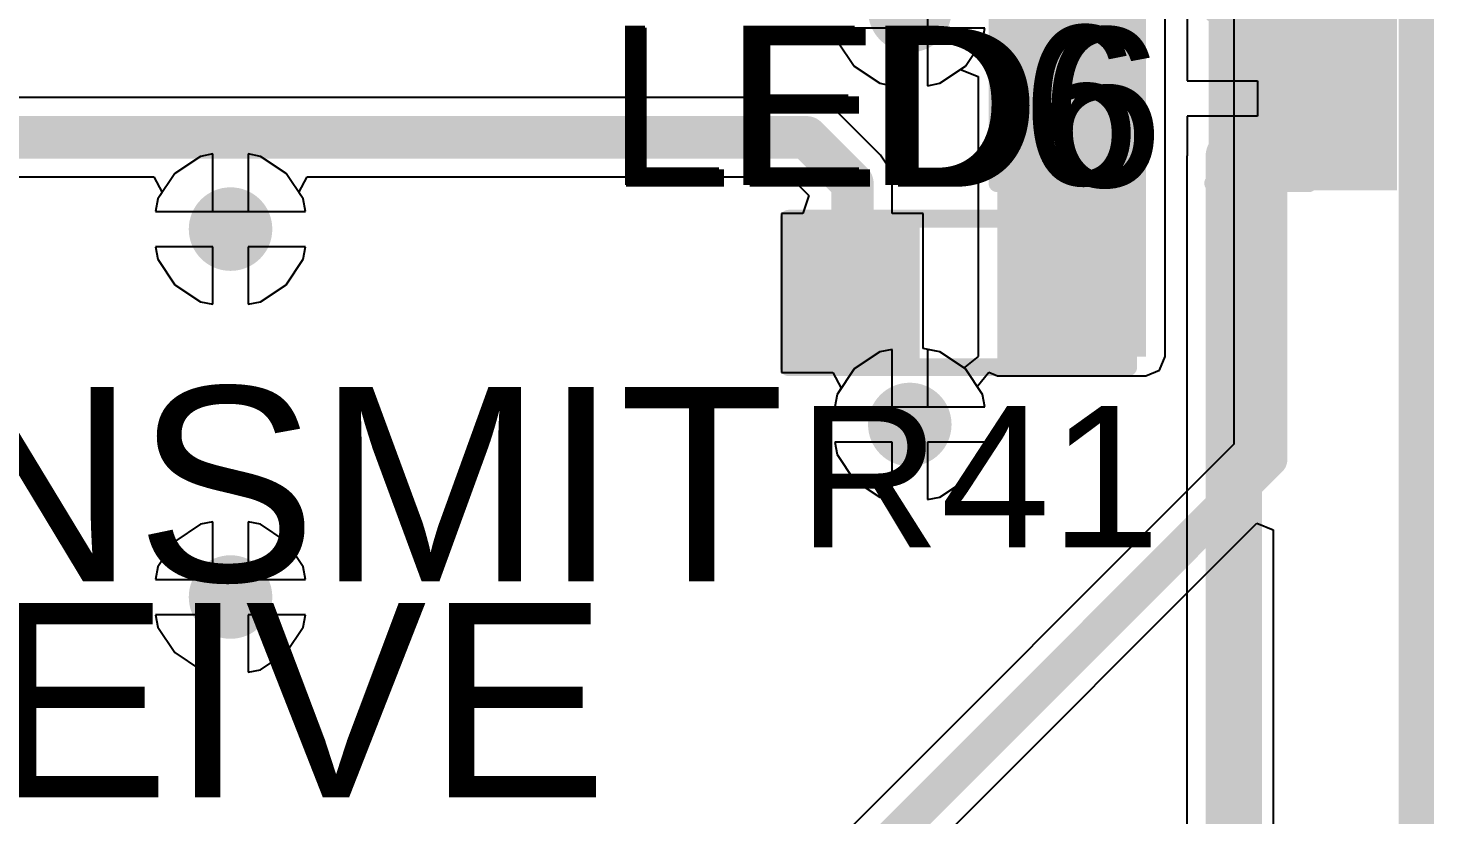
# Model space of a CAD drawing. Header units: millimetres. Extents: x -0.26 to 4.68, y -0.29 to 2.93.
# Drawn here: x 4.2148 to 4.6122, y 1.6274 to 1.8498 of the extents above; entities that cross this region are included whole.
import ezdxf

# ---------------------------------------------------------------- set-up
doc = ezdxf.new("R2010")
doc.units = ezdxf.units.MM
doc.header["$MEASUREMENT"] = 0
for name, color, linetype in [('BottomLayer', 5, 'Continuous'), ('BottomSolder', 6, 'Continuous'), ('Mechanical2', 216, 'Continuous'), ('TopLayer', 1, 'Continuous'), ('TopOverlay', 2, 'Continuous'), ('TopPaste', 8, 'Continuous'), ('TopSolder', 216, 'Continuous'), ('ViaHoleLayer', 16, 'Continuous')]:
    doc.layers.add(name, color=color, linetype=linetype)
doc.styles.add('Arial', font='', dxfattribs={"height": 0.2})
doc.styles.get('Arial').set_extended_font_data('Arial')

# ---------------------------------------------------------------- blocks, each defined once
blk = doc.blocks.new('R___0603_43')
at = {"layer": 'TopLayer'}
for points in [[(-0.015, 0.0175), (-0.015, -0.0175), (-0.045, -0.0175), (-0.045, 0.0175)], [(0.045, 0.0175), (0.045, -0.0175), (0.015, -0.0175), (0.015, 0.0175)]]:
    blk.add_hatch(color=1, dxfattribs=at).paths.add_polyline_path(points)
at = {"layer": 'TopPaste'}
for points in [[(-0.015, 0.0175), (-0.015, -0.0175), (-0.045, -0.0175), (-0.045, 0.0175)], [(0.045, 0.0175), (0.045, -0.0175), (0.015, -0.0175), (0.015, 0.0175)]]:
    blk.add_hatch(color=8, dxfattribs=at).paths.add_polyline_path(points)
at = {"layer": 'TopSolder'}
for points in [[(-0.011, 0.0215), (-0.011, -0.0215), (-0.049, -0.0215), (-0.049, 0.0215)], [(0.049, 0.0215), (0.049, -0.0215), (0.011, -0.0215), (0.011, 0.0215)]]:
    blk.add_hatch(color=216, dxfattribs=at).paths.add_polyline_path(points)
at = {"layer": 'TopOverlay', "const_width": 0.005}
for points in [[(-0.048, 0.021), (-0.048, -0.021)], [(0.048, 0.021), (-0.048, 0.021)], [(0.048, 0.021), (0.048, -0.021)], [(0.048, -0.021), (-0.048, -0.021)]]:
    blk.add_lwpolyline(points, dxfattribs=at)
at = {"layer": 'TopOverlay', "const_width": 0.0025}
for points in [[(-0.04925, 0.021, 1), (-0.04675, 0.021, 1)], [(-0.04925, 0.021, 1), (-0.04675, 0.021, 1)], [(0.04675, 0.021, 1), (0.04925, 0.021, 1)], [(0.04675, 0.021, 1), (0.04925, 0.021, 1)], [(-0.04925, -0.021, 1), (-0.04675, -0.021, 1)], [(-0.04925, -0.021, 1), (-0.04675, -0.021, 1)], [(0.04675, -0.021, 1), (0.04925, -0.021, 1)], [(0.04675, -0.021, 1), (0.04925, -0.021, 1)]]:
    blk.add_lwpolyline(points, format="xyb", close=True, dxfattribs=at)
blk = doc.blocks.new('LED_0603_96')
at = {"layer": 'TopLayer'}
for points in [[(-0.03937, 0.01969), (-0.01969, 0.01969), (-0.01969, -0.01969), (-0.03937, -0.01969)], [(0.01969, 0.01969), (0.03937, 0.01969), (0.03937, -0.01969), (0.01969, -0.01969)]]:
    blk.add_hatch(color=1, dxfattribs=at).paths.add_polyline_path(points)
at = {"layer": 'TopOverlay'}
blk.add_hatch(color=2, dxfattribs=at).paths.add_polyline_path([(0.044, -0.026), (0.069, -0.026), (0.069, 0.026), (0.044, 0.026)])
at = {"layer": 'TopPaste'}
for points in [[(-0.03937, 0.01969), (-0.01969, 0.01969), (-0.01969, -0.01969), (-0.03937, -0.01969)], [(0.01969, 0.01969), (0.03937, 0.01969), (0.03937, -0.01969), (0.01969, -0.01969)]]:
    blk.add_hatch(color=8, dxfattribs=at).paths.add_polyline_path(points)
at = {"layer": 'TopSolder'}
for points in [[(-0.04337, 0.02369), (-0.01569, 0.02369), (-0.01569, -0.02369), (-0.04337, -0.02369)], [(0.01569, 0.02369), (0.04337, 0.02369), (0.04337, -0.02369), (0.01569, -0.02369)]]:
    blk.add_hatch(color=216, dxfattribs=at).paths.add_polyline_path(points)
at = {"layer": 'TopOverlay', "const_width": 0.005}
for points in [[(-0.044, 0.024), (-0.017, 0.024)], [(-0.044, -0.024), (-0.044, 0.024)], [(0.017, 0.024), (0.044, 0.024)], [(0.044, -0.024), (0.044, 0.024)], [(-0.044, -0.024), (-0.017, -0.024)], [(0.017, -0.024), (0.044, -0.024)]]:
    blk.add_lwpolyline(points, dxfattribs=at)
at = {"layer": 'TopOverlay', "const_width": 0.0025}
for points in [[(-0.04525, 0.024, 1), (-0.04275, 0.024, 1)], [(-0.04525, 0.024, 1), (-0.04275, 0.024, 1)], [(-0.01825, 0.024, 1), (-0.01575, 0.024, 1)], [(0.01575, 0.024, 1), (0.01825, 0.024, 1)], [(0.04275, 0.024, 1), (0.04525, 0.024, 1)], [(0.04275, 0.024, 1), (0.04525, 0.024, 1)], [(-0.04525, -0.024, 1), (-0.04275, -0.024, 1)], [(-0.04525, -0.024, 1), (-0.04275, -0.024, 1)], [(-0.01825, -0.024, 1), (-0.01575, -0.024, 1)], [(0.01575, -0.024, 1), (0.01825, -0.024, 1)], [(0.04275, -0.024, 1), (0.04525, -0.024, 1)], [(0.04275, -0.024, 1), (0.04525, -0.024, 1)]]:
    blk.add_lwpolyline(points, format="xyb", close=True, dxfattribs=at)
at = {"layer": 'TopOverlay'}
blk.add_text('LED6', height=0.045, dxfattribs=at).set_placement((-0.15419, -0.02447))

msp = doc.modelspace()

# ---------------------------------------------------------------- hatches: boundary and pattern name
at = {"layer": 'BottomLayer'}
h = msp.add_hatch(color=5, dxfattribs=at)
edge = h.paths.add_edge_path()
edge.add_arc((4.46405, 1.85477), 0.01181, 0, 360)
h = msp.add_hatch(color=5, dxfattribs=at)
edge = h.paths.add_edge_path()
edge.add_arc((4.272, 1.793), 0.01181, 0, 360)
h = msp.add_hatch(color=5, dxfattribs=at)
edge = h.paths.add_edge_path()
edge.add_arc((4.46405, 1.73777), 0.01181, 0, 360)
h = msp.add_hatch(color=5, dxfattribs=at)
edge = h.paths.add_edge_path()
edge.add_arc((4.272, 1.689), 0.01181, 0, 360)
at = {"layer": 'BottomSolder'}
h = msp.add_hatch(color=6, dxfattribs=at)
edge = h.paths.add_edge_path()
edge.add_arc((4.46405, 1.85477), 0.00591, 0, 360)
h = msp.add_hatch(color=6, dxfattribs=at)
edge = h.paths.add_edge_path()
edge.add_arc((4.272, 1.793), 0.00591, 0, 360)
h = msp.add_hatch(color=6, dxfattribs=at)
edge = h.paths.add_edge_path()
edge.add_arc((4.46405, 1.73777), 0.00591, 0, 360)
h = msp.add_hatch(color=6, dxfattribs=at)
edge = h.paths.add_edge_path()
edge.add_arc((4.272, 1.689), 0.00591, 0, 360)
at = {"layer": 'TopLayer'}
h = msp.add_hatch(color=1, dxfattribs=at)
edge = h.paths.add_edge_path()
edge.add_arc((4.46405, 1.85477), 0.01181, 0, 360)
msp.add_hatch(color=1, dxfattribs=at).paths.add_polyline_path([(4.48882, 1.75695), (4.53082, 1.75695), (4.53082, 1.85395), (4.48882, 1.85395)])
h = msp.add_hatch(color=1, dxfattribs=at)
edge = h.paths.add_edge_path()
edge.add_arc((4.272, 1.793), 0.01181, 0, 360)
h = msp.add_hatch(color=1, dxfattribs=at)
edge = h.paths.add_edge_path()
edge.add_arc((4.46405, 1.73777), 0.01181, 0, 360)
h = msp.add_hatch(color=1, dxfattribs=at)
edge = h.paths.add_edge_path()
edge.add_arc((4.272, 1.689), 0.01181, 0, 360)
at = {"layer": 'TopSolder'}
h = msp.add_hatch(color=216, dxfattribs=at)
edge = h.paths.add_edge_path()
edge.add_arc((4.46405, 1.85477), 0.00591, 0, 360)
h = msp.add_hatch(color=216, dxfattribs=at)
edge = h.paths.add_edge_path()
edge.add_arc((4.272, 1.793), 0.00591, 0, 360)
h = msp.add_hatch(color=216, dxfattribs=at)
edge = h.paths.add_edge_path()
edge.add_arc((4.46405, 1.73777), 0.00591, 0, 360)
h = msp.add_hatch(color=216, dxfattribs=at)
edge = h.paths.add_edge_path()
edge.add_arc((4.272, 1.689), 0.00591, 0, 360)
at = {"layer": 'ViaHoleLayer'}
h = msp.add_hatch(color=16, dxfattribs=at)
edge = h.paths.add_edge_path()
edge.add_arc((4.46405, 1.85477), 0.00591, 0, 360)
h = msp.add_hatch(color=16, dxfattribs=at)
edge = h.paths.add_edge_path()
edge.add_arc((4.272, 1.793), 0.00591, 0, 360)
h = msp.add_hatch(color=16, dxfattribs=at)
edge = h.paths.add_edge_path()
edge.add_arc((4.46405, 1.73777), 0.00591, 0, 360)
h = msp.add_hatch(color=16, dxfattribs=at)
edge = h.paths.add_edge_path()
edge.add_arc((4.272, 1.689), 0.00591, 0, 360)

# ---------------------------------------------------------------- linework, layer by layer
at = {"layer": 'BottomLayer'}
for p, q in [((4.55563, 2.43573), (4.55563, 1.73217)), ((4.45905, 1.84977), (4.44281, 1.84977)), ((4.44281, 1.84977), (4.44351, 1.84626)), ((4.45905, 1.83353), (4.45905, 1.84977)), ((4.4853, 1.84977), (4.46905, 1.84977)), ((4.46905, 1.84977), (4.46905, 1.83353)), ((4.4846, 1.84626), (4.4853, 1.84977)), ((4.44351, 1.84626), (4.44833, 1.83905)), ((4.47978, 1.83905), (4.4846, 1.84626)), ((4.44833, 1.83905), (4.45554, 1.83423)), ((4.47256, 1.83423), (4.47978, 1.83905)), ((4.45554, 1.83423), (4.45905, 1.83353)), ((4.46905, 1.83353), (4.47256, 1.83423)), ((4.26349, 1.81355), (4.25628, 1.80872)), ((4.267, 1.81424), (4.26349, 1.81355)), ((4.267, 1.798), (4.267, 1.81424)), ((4.28051, 1.81355), (4.277, 1.81424)), ((4.277, 1.81424), (4.277, 1.798)), ((4.28772, 1.80872), (4.28051, 1.81355)), ((4.25628, 1.80872), (4.25145, 1.80151)), ((4.29255, 1.80151), (4.28772, 1.80872)), ((4.25145, 1.80151), (4.25076, 1.798)), ((4.29324, 1.798), (4.29255, 1.80151)), ((4.25076, 1.798), (4.267, 1.798)), ((4.277, 1.798), (4.29324, 1.798)), ((4.267, 1.788), (4.25076, 1.788)), ((4.25076, 1.788), (4.25145, 1.78449)), ((4.267, 1.77176), (4.267, 1.788)), ((4.29324, 1.788), (4.277, 1.788)), ((4.277, 1.788), (4.277, 1.77176)), ((4.29255, 1.78449), (4.29324, 1.788)), ((4.25145, 1.78449), (4.25628, 1.77728)), ((4.28772, 1.77728), (4.29255, 1.78449)), ((4.25628, 1.77728), (4.26349, 1.77245)), ((4.28051, 1.77245), (4.28772, 1.77728)), ((4.26349, 1.77245), (4.267, 1.77176)), ((4.277, 1.77176), (4.28051, 1.77245)), ((4.45554, 1.75832), (4.44833, 1.7535)), ((4.45905, 1.75901), (4.45554, 1.75832)), ((4.45905, 1.74277), (4.45905, 1.75901)), ((4.47256, 1.75832), (4.46905, 1.75901)), ((4.46905, 1.75901), (4.46905, 1.74277)), ((4.47978, 1.7535), (4.47256, 1.75832)), ((4.44833, 1.7535), (4.44351, 1.74628)), ((4.4846, 1.74628), (4.47978, 1.7535)), ((4.44351, 1.74628), (4.44281, 1.74277)), ((4.4853, 1.74277), (4.4846, 1.74628)), ((4.44281, 1.74277), (4.45905, 1.74277)), ((4.46905, 1.74277), (4.4853, 1.74277)), ((4.55563, 1.73217), (3.90098, 1.07753)), ((4.45905, 1.73277), (4.44281, 1.73277)), ((4.44281, 1.73277), (4.44351, 1.72926)), ((4.44351, 1.72926), (4.44833, 1.72205)), ((4.45905, 1.71653), (4.45905, 1.73277)), ((4.4853, 1.73277), (4.46905, 1.73277)), ((4.46905, 1.73277), (4.46905, 1.71653)), ((4.47978, 1.72205), (4.4846, 1.72926)), ((4.4846, 1.72926), (4.4853, 1.73277)), ((4.44833, 1.72205), (4.45554, 1.71723)), ((4.47256, 1.71723), (4.47978, 1.72205)), ((4.45554, 1.71723), (4.45905, 1.71653)), ((4.46905, 1.71653), (4.47256, 1.71723)), ((3.99036, 1.13807), (4.5622, 1.70991)), ((4.26349, 1.70955), (4.25628, 1.70472)), ((4.267, 1.71024), (4.26349, 1.70955)), ((4.267, 1.694), (4.267, 1.71024)), ((4.28051, 1.70955), (4.277, 1.71024)), ((4.277, 1.71024), (4.277, 1.694)), ((4.28772, 1.70472), (4.28051, 1.70955)), ((4.5622, 1.70991), (4.56682, 1.708)), ((4.56682, 1.708), (4.56682, 1.53434)), ((4.25628, 1.70472), (4.25145, 1.69751)), ((4.29255, 1.69751), (4.28772, 1.70472)), ((4.25145, 1.69751), (4.25076, 1.694)), ((4.29324, 1.694), (4.29255, 1.69751)), ((4.25076, 1.694), (4.267, 1.694)), ((4.277, 1.694), (4.29324, 1.694)), ((4.267, 1.684), (4.25076, 1.684)), ((4.25076, 1.684), (4.25145, 1.68049)), ((4.267, 1.66776), (4.267, 1.684)), ((4.29324, 1.684), (4.277, 1.684)), ((4.277, 1.684), (4.277, 1.66776)), ((4.29255, 1.68049), (4.29324, 1.684)), ((4.25145, 1.68049), (4.25628, 1.67328)), ((4.28772, 1.67328), (4.29255, 1.68049)), ((4.25628, 1.67328), (4.26349, 1.66845)), ((4.28051, 1.66845), (4.28772, 1.67328)), ((4.26349, 1.66845), (4.267, 1.66776)), ((4.277, 1.66776), (4.28051, 1.66845))]:
    msp.add_line(p, q, dxfattribs=at)
at = {"layer": 'BottomLayer', "const_width": 0.01}
for points in [[(4.56582, 1.72795), (4.56582, 2.43995)], [(3.80682, 0.96895), (4.56582, 1.72795)]]:
    msp.add_lwpolyline(points, dxfattribs=at)
at = {"layer": 'BottomLayer', "const_width": 0.005}
msp.add_lwpolyline([(4.56332, 1.72795, 1), (4.56832, 1.72795, 1)], format="xyb", close=True, dxfattribs=at)
msp.add_lwpolyline([(4.56332, 1.72795, 1), (4.56832, 1.72795, 1)], format="xyb", close=True, dxfattribs=at)
at = {"layer": 'Mechanical2', "const_width": 0.01}
msp.add_lwpolyline([(4.60723, 2.87495), (4.60723, -0.11718)], dxfattribs=at)
at = {"layer": 'TopLayer'}
for p, q in [((4.54251, 1.85963), (4.54251, 1.83495)), ((4.46905, 1.85477), (4.46905, 1.83353)), ((4.53623, 1.75695), (4.53623, 1.85395)), ((4.45905, 1.84977), (4.44281, 1.84977)), ((4.44281, 1.84977), (4.44351, 1.84626)), ((4.45905, 1.83353), (4.45905, 1.84977)), ((4.44351, 1.84626), (4.44833, 1.83905)), ((4.44833, 1.83905), (4.45554, 1.83423)), ((4.47256, 1.83423), (4.47841, 1.83813)), ((4.47841, 1.83813), (4.48341, 1.83617)), ((4.45554, 1.83423), (4.45905, 1.83353)), ((4.46905, 1.83353), (4.47256, 1.83423)), ((4.48341, 1.83617), (4.48341, 1.75695)), ((4.54251, 1.83495), (4.56235, 1.83495)), ((4.56235, 1.83495), (4.56235, 1.82495)), ((4.43482, 1.83016), (3.89511, 1.83016)), ((4.43911, 1.82931), (4.43482, 1.83016)), ((4.43482, 1.83016), (4.43482, 1.83016)), ((4.44275, 1.82688), (4.43911, 1.82931)), ((4.45575, 1.81388), (4.44275, 1.82688)), ((4.56235, 1.82495), (4.54251, 1.82495)), ((4.54251, 1.82495), (4.54251, 1.81391)), ((4.45818, 1.81024), (4.45575, 1.81388)), ((4.45575, 1.81388), (4.45575, 1.81388)), ((4.54251, 1.81391), (4.54241, 1.81342)), ((4.54241, 1.81342), (4.54241, 1.53336)), ((4.45904, 1.80595), (4.45818, 1.81024)), ((4.14206, 1.80773), (4.25031, 1.80773)), ((4.25031, 1.80773), (4.25267, 1.80332)), ((4.29133, 1.80332), (4.29369, 1.80773)), ((4.29369, 1.80773), (4.43018, 1.80773)), ((4.43018, 1.80773), (4.43546, 1.80245)), ((4.45904, 1.79745), (4.45904, 1.80595)), ((4.25145, 1.80151), (4.25076, 1.798)), ((4.25267, 1.80332), (4.25145, 1.80151)), ((4.29255, 1.80151), (4.29133, 1.80332)), ((4.29324, 1.798), (4.29255, 1.80151)), ((4.43546, 1.80245), (4.43384, 1.79745)), ((4.25076, 1.798), (4.29324, 1.798)), ((4.43384, 1.79745), (4.42782, 1.79745)), ((4.42782, 1.79745), (4.42782, 1.75245)), ((4.46782, 1.79745), (4.45904, 1.79745)), ((4.46782, 1.75926), (4.46782, 1.79745)), ((4.267, 1.788), (4.25076, 1.788)), ((4.25076, 1.788), (4.25145, 1.78449)), ((4.267, 1.77176), (4.267, 1.788)), ((4.29324, 1.788), (4.277, 1.788)), ((4.277, 1.788), (4.277, 1.77176)), ((4.29255, 1.78449), (4.29324, 1.788)), ((4.25145, 1.78449), (4.25628, 1.77728)), ((4.28772, 1.77728), (4.29255, 1.78449)), ((4.25628, 1.77728), (4.26349, 1.77245)), ((4.28051, 1.77245), (4.28772, 1.77728)), ((4.26349, 1.77245), (4.267, 1.77176)), ((4.277, 1.77176), (4.28051, 1.77245)), ((4.47256, 1.75832), (4.46782, 1.75926)), ((4.47929, 1.75382), (4.47256, 1.75832)), ((4.48341, 1.75695), (4.47963, 1.75393)), ((4.53465, 1.75312), (4.53623, 1.75695)), ((4.47963, 1.75393), (4.47929, 1.75382)), ((4.53082, 1.75154), (4.53465, 1.75312)), ((4.42782, 1.75245), (4.44233, 1.75245)), ((4.44233, 1.75245), (4.44468, 1.74804)), ((4.48313, 1.74848), (4.48644, 1.75252)), ((4.48644, 1.75252), (4.48882, 1.75154)), ((4.48882, 1.75154), (4.53082, 1.75154)), ((4.44351, 1.74628), (4.44281, 1.74277)), ((4.44468, 1.74804), (4.44351, 1.74628)), ((4.4846, 1.74628), (4.48313, 1.74848)), ((4.4853, 1.74277), (4.4846, 1.74628)), ((4.44281, 1.74277), (4.4853, 1.74277)), ((4.45905, 1.73277), (4.44281, 1.73277)), ((4.44281, 1.73277), (4.44351, 1.72926)), ((4.44351, 1.72926), (4.44833, 1.72205)), ((4.45905, 1.71653), (4.45905, 1.73277)), ((4.4853, 1.73277), (4.46905, 1.73277)), ((4.46905, 1.73277), (4.46905, 1.71653)), ((4.47978, 1.72205), (4.4846, 1.72926)), ((4.4846, 1.72926), (4.4853, 1.73277)), ((4.44833, 1.72205), (4.45554, 1.71723)), ((4.47256, 1.71723), (4.47978, 1.72205)), ((4.45554, 1.71723), (4.45905, 1.71653)), ((4.46905, 1.71653), (4.47256, 1.71723)), ((4.26349, 1.70955), (4.25628, 1.70472)), ((4.267, 1.71024), (4.26349, 1.70955)), ((4.267, 1.694), (4.267, 1.71024)), ((4.28051, 1.70955), (4.277, 1.71024)), ((4.277, 1.71024), (4.277, 1.694)), ((4.28772, 1.70472), (4.28051, 1.70955)), ((4.25628, 1.70472), (4.25145, 1.69751)), ((4.29255, 1.69751), (4.28772, 1.70472)), ((4.25145, 1.69751), (4.25076, 1.694)), ((4.29324, 1.694), (4.29255, 1.69751)), ((4.25076, 1.694), (4.267, 1.694)), ((4.277, 1.694), (4.29324, 1.694)), ((4.267, 1.684), (4.25076, 1.684)), ((4.25076, 1.684), (4.25145, 1.68049)), ((4.267, 1.66776), (4.267, 1.684)), ((4.29324, 1.684), (4.277, 1.684)), ((4.277, 1.684), (4.277, 1.66776)), ((4.29255, 1.68049), (4.29324, 1.684)), ((4.25145, 1.68049), (4.25628, 1.67328)), ((4.28772, 1.67328), (4.29255, 1.68049)), ((4.25628, 1.67328), (4.26349, 1.66845)), ((4.28051, 1.66845), (4.28772, 1.67328)), ((4.26349, 1.66845), (4.267, 1.66776)), ((4.277, 1.66776), (4.28051, 1.66845))]:
    msp.add_line(p, q, dxfattribs=at)
for points, const_width in [([(4.56235, 1.82995), (4.56235, 2.37142)], 0.016), ([(4.56235, 1.82011), (4.56235, 1.82995)], 0.016), ([(3.88982, 1.81895), (4.43482, 1.81895)], 0.012), ([(4.43482, 1.81895), (4.44782, 1.80595)], 0.012), ([(4.55567, 1.81342), (4.56235, 1.82011)], 0.016), ([(4.55567, 1.47818), (4.55567, 1.81342)], 0.016), ([(4.44782, 1.77495), (4.44782, 1.80595)], 0.012)]:
    msp.add_lwpolyline(points, dxfattribs=dict(at, const_width=const_width))
for points, const_width in [([(4.55835, 1.82995, 1), (4.56635, 1.82995, 1)], 0.008), ([(4.55835, 1.82995, 1), (4.56635, 1.82995, 1)], 0.008), ([(4.43182, 1.81895, 1), (4.43782, 1.81895, 1)], 0.006), ([(4.43182, 1.81895, 1), (4.43782, 1.81895, 1)], 0.006), ([(4.55835, 1.82011, 1), (4.56635, 1.82011, 1)], 0.008), ([(4.55835, 1.82011, 1), (4.56635, 1.82011, 1)], 0.008), ([(4.55167, 1.81342, 1), (4.55967, 1.81342, 1)], 0.008), ([(4.55167, 1.81342, 1), (4.55967, 1.81342, 1)], 0.008), ([(4.44482, 1.80595, 1), (4.45082, 1.80595, 1)], 0.006), ([(4.44482, 1.80595, 1), (4.45082, 1.80595, 1)], 0.006), ([(4.44482, 1.77495, 1), (4.45082, 1.77495, 1)], 0.006)]:
    msp.add_lwpolyline(points, format="xyb", close=True, dxfattribs=dict(at, const_width=const_width))

# ---------------------------------------------------------------- block references
msp.add_blockref('LED_0603_96', (4.53282, 1.82995))
at = {"rotation": 180}
msp.add_blockref('R___0603_43', (4.47782, 1.77495), dxfattribs=at)

# ---------------------------------------------------------------- texts
at = {"layer": 'TopOverlay', "style": 'Arial'}
for s, height, p in [('LED6', 0.045, (4.37863, 1.80495)), ('R41', 0.04, (4.43235, 1.70301))]:
    msp.add_text(s, height=height, dxfattribs=at).set_placement(p)
for s, p in [('TRANSMIT', (4.03606, 1.69341)), ('RECEIVE', (4.0414, 1.63235))]:
    msp.add_text(s, height=0.055, rotation=360, dxfattribs=at).set_placement(p)

doc.saveas('drawing.dxf')
